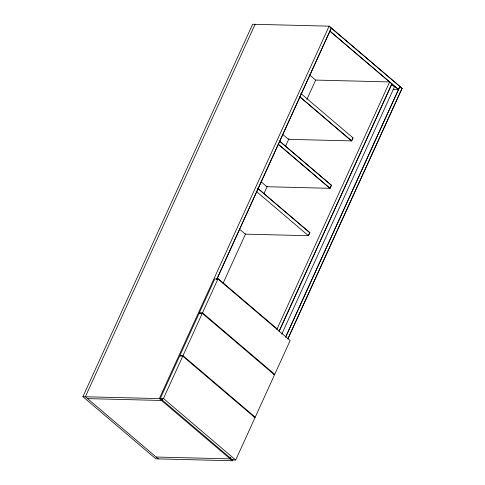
<?xml version="1.0" encoding="UTF-8"?>
<svg xmlns="http://www.w3.org/2000/svg" width="485" height="485" viewBox="0 0 485 485"><rect width="100%" height="100%" fill="white"/><g stroke="black" fill="none" stroke-linecap="round" stroke-linejoin="round"><path stroke-width="0.73" d="M232.988 459.374L232.363 460.75L155.867 458.84L82.905 396.694L252.636 24.25L329.133 26.16L402.095 88.306L287.896 338.9M255.098 24.311L85.366 396.754L158.322 458.901M329.133 26.16L159.322 398.603L232.363 460.75M160.329 398.415L179.614 356.093L182.76 356.172L254.989 417.694L235.698 460.016L232.558 459.938L160.329 398.415L163.469 398.494L235.698 460.016M200.511 313.728L199.365 312.752L214.794 278.893L217.941 278.972L290.169 340.5L274.74 374.353L273.479 374.323M161.511 400.471L162.135 399.088M216.728 279.305L331.322 28.027L216.813 279.305M162.22 399.094L161.59 400.471L87.555 398.621M163.469 398.494L182.76 356.172M202.275 313.34L199.135 313.262L179.85 355.584L182.99 355.663L202.275 313.34L274.504 374.863L255.219 417.185L253.964 417.155M199.365 312.752L202.506 312.831L217.941 278.972M223.003 283.44L245.622 233.806M263.846 193.824L267.302 186.24M285.526 146.258L288.981 138.674M306.884 99.383L315.68 80.08L389.643 81.929L276.856 329.412M308.339 235.71L309.812 232.661L308.424 235.71L245.313 234.134L239.572 229.241M261.173 181.839L266.914 186.731L330.024 188.307L331.413 185.258L329.945 188.307L278.275 144.3M282.773 134.436L288.514 139.328L351.625 140.905L353.013 137.861L300.694 93.356M279.045 331.273L391.832 83.796M279.251 331.182L391.65 84.548L394.444 86.924L281.736 334.25M230.09 458.883L230.721 457.507M285.623 337.033L399.907 86.445L285.707 337.033M230.727 457.664L230.175 458.883L156.134 457.034M232.279 460.75L232.909 459.374M287.811 338.894L402.095 88.306M393.153 89.355L398.518 89.489L329.855 31.07L398.434 89.489M353.013 137.861L351.546 140.905L299.875 96.897M82.905 396.694L159.401 398.603M329.054 26.16L402.01 88.306M309.491 74.878L315.832 80.274M299.96 96.897L351.625 140.905M279.748 141.25L331.413 185.258M279.663 141.25L331.334 185.258M278.36 144.3L330.024 188.307M257.571 188.162L309.812 232.661M258.062 188.653L309.727 232.661M256.098 191.211L308.424 235.71M217.286 277.899L276.99 328.751M202.506 312.831L274.74 374.353M182.99 355.663L255.219 417.185"/></g></svg>
